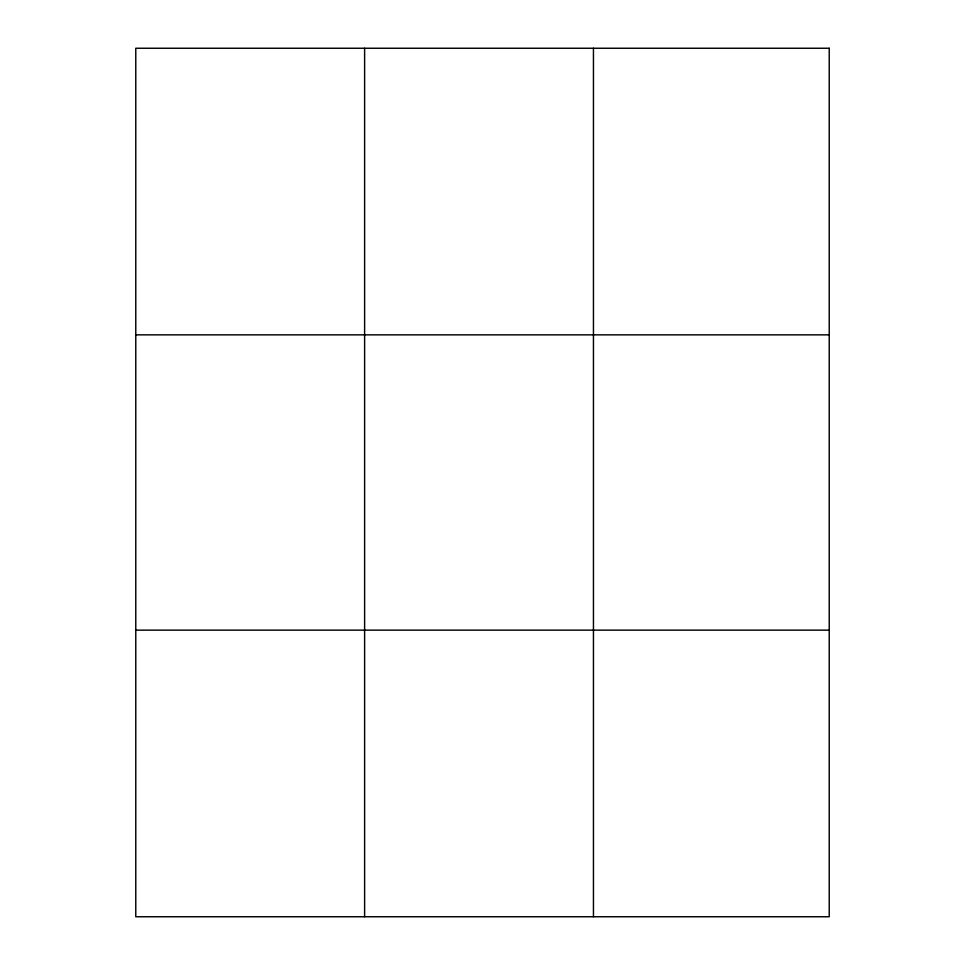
<?xml version="1.0" encoding="UTF-8"?>
<svg xmlns="http://www.w3.org/2000/svg" width="965" height="965" viewBox="0 0 965 965"><rect width="100%" height="100%" fill="white"/><g stroke="black" fill="none" stroke-linecap="round" stroke-linejoin="round"><path stroke-width="1.45" d="M364.613 916.75L364.613 48.25M593.451 916.75L593.451 48.25M135.775 334.855L829.225 334.855M135.775 630.145L829.225 630.145M829.225 48.25L829.225 916.75L135.775 916.75L135.775 48.25L829.225 48.25"/></g></svg>
